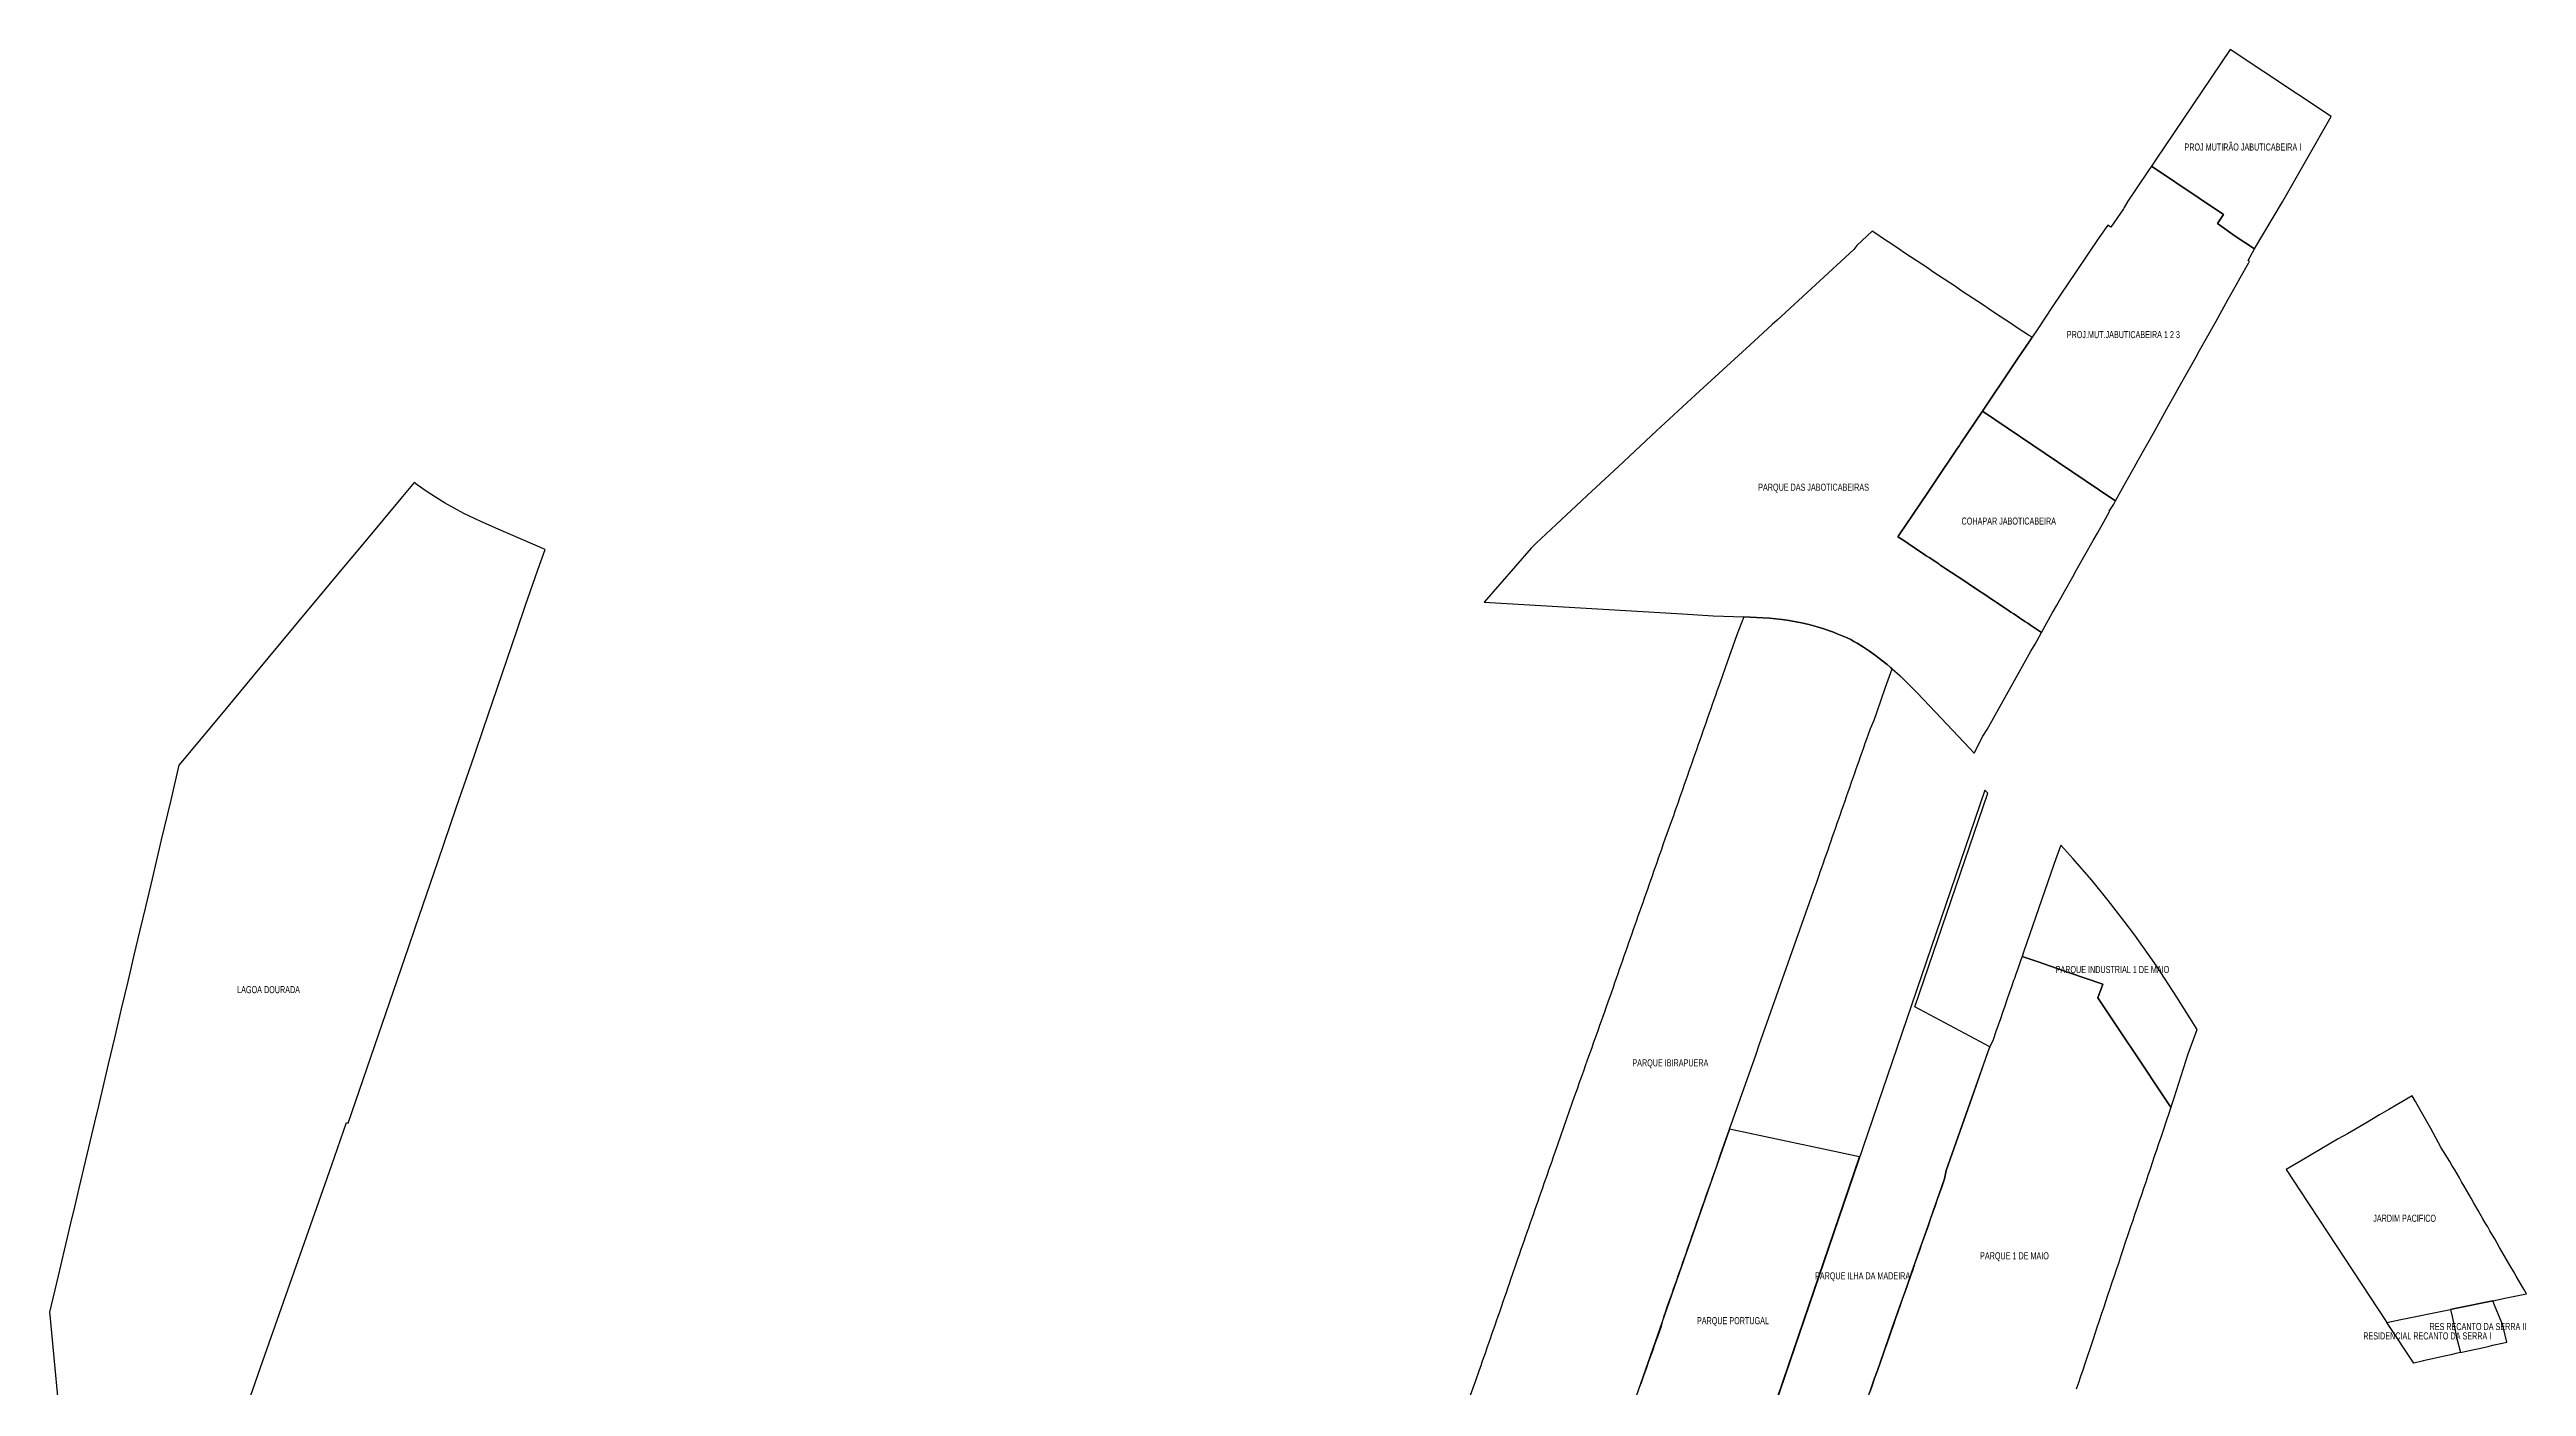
# Model space of a CAD drawing. Header units: millimetres. Extents: x 247112 to 276794, y 7363827 to 7397094.
# Drawn here: x 261448 to 265124, y 7372368 to 7374353 of the extents above; entities that cross this region are included whole.
import ezdxf
from ezdxf.enums import TextEntityAlignment as Align

# ---------------------------------------------------------------- set-up
doc = ezdxf.new("R2010")
doc.units = ezdxf.units.MM
doc.layers.add('BAIRRO', color=3, linetype='Continuous')
doc.styles.add('GEOMAIS', font='', dxfattribs={"width": 0.7, "height": 0.2})
doc.styles.get('GEOMAIS').set_extended_font_data('Arial')

msp = doc.modelspace()

# ---------------------------------------------------------------- linework, layer by layer
at = {"layer": 'BAIRRO'}
for points in [[(264833.86064, 7374254.02043), (264684.30362, 7374353.31648), (264573.35023, 7374188.96154), (264567.44875, 7374180.21969), (264674.42233, 7374108.52573), (264665.45877, 7374095.20767), (264691.7943, 7374076.10986), (264720.14298, 7374057.60176), (264761.84383, 7374127.41407), (264833.86064, 7374254.02043)], [(264386.68113, 7373921.00738), (264368.45984, 7373893.87174), (264351.69558, 7373868.90595), (264326.30624, 7373831.09546), (264316.42558, 7373816.38092), (264427.69231, 7373741.31788), (264511.48754, 7373684.78773), (264513.92466, 7373683.1436), (264516.85978, 7373688.81754), (264529.27775, 7373710.95258), (264541.55054, 7373732.82885), (264547.55079, 7373743.5243), (264559.82172, 7373765.39725), (264572.09266, 7373787.27021), (264578.0356, 7373797.86351), (264590.30654, 7373819.73647), (264602.57747, 7373841.60942), (264608.62776, 7373852.39407), (264620.89869, 7373874.26702), (264633.05009, 7373895.92691), (264638.78497, 7373906.24296), (264650.9748, 7373928.17035), (264663.16464, 7373950.09773), (264669.04925, 7373960.68312), (264681.19032, 7373982.5228), (264693.38015, 7374004.45018), (264699.11526, 7374014.28172), (264711.47808, 7374036.13041), (264713.03683, 7374038.88518), (264710.88517, 7374040.17002), (264720.14298, 7374057.60176), (264691.7943, 7374076.10986), (264665.45877, 7374095.20767), (264674.42233, 7374108.52573), (264567.44875, 7374180.21969), (264563.09767, 7374173.77445), (264545.80371, 7374148.15696), (264532.23938, 7374128.01599), (264526.78006, 7374118.67373), (264525.6655, 7374117.01308), (264511.6778, 7374096.17191), (264507.09579, 7374089.63367), (264502.73121, 7374092.56299), (264489.39971, 7374073.96952), (264455.47114, 7374023.65639), (264420.67437, 7373971.7109), (264398.48463, 7373938.58549), (264390.05368, 7373926.02988), (264386.68113, 7373921.00738)], [(264193.65164, 7373423.83406), (264206.85845, 7373411.2846), (264219.62031, 7373398.28293), (264246.68641, 7373369.73037), (264297.93311, 7373315.66921), (264304.40143, 7373308.79587), (264317.00966, 7373333.92958), (264323.40634, 7373343.98657), (264376.05082, 7373437.82541), (264388.41669, 7373459.86758), (264394.46164, 7373470.64272), (264404.1074, 7373487.83629), (264395.41767, 7373493.62643), (264395.00158, 7373493.90368), (264387.92798, 7373498.61696), (264383.68382, 7373501.44493), (264379.6061, 7373504.162), (264371.20101, 7373509.76249), (264362.96235, 7373515.25208), (264358.63497, 7373518.1355), (264354.64047, 7373520.79712), (264346.31859, 7373526.34216), (264338.07662, 7373531.83395), (264333.83577, 7373534.65972), (264329.75474, 7373537.37899), (264321.35295, 7373542.97728), (264309.03658, 7373551.18394), (264295.37361, 7373560.36818), (264282.72426, 7373568.79671), (264280.56055, 7373570.23843), (264270.40778, 7373577.00343), (264262.25227, 7373582.43761), (264257.75842, 7373585.43196), (264253.93033, 7373587.9827), (264251.6834, 7373589.47987), (264245.60838, 7373593.52778), (264237.28644, 7373599.07286), (264233.12546, 7373601.84541), (264228.96449, 7373604.61795), (264220.64255, 7373610.16303), (264212.3206, 7373615.70811), (264208.15963, 7373618.48066), (264203.99866, 7373621.2532), (264195.67671, 7373626.79828), (264190.80567, 7373629.74044), (264193.92665, 7373634.37046), (264212.47005, 7373661.8799), (264236.27666, 7373697.19741), (264247.30585, 7373713.5594), (264278.45888, 7373759.83987), (264282.17646, 7373765.3762), (264284.5881, 7373768.96768), (264316.42558, 7373816.38092), (264326.30624, 7373831.09546), (264351.69558, 7373868.90595), (264368.45984, 7373893.87174), (264386.68113, 7373921.00738), (264390.05368, 7373926.02988), (264384.62414, 7373929.08646), (264376.21973, 7373934.6881), (264367.81532, 7373940.28973), (264359.49412, 7373945.83591), (264351.17292, 7373951.38208), (264342.85172, 7373956.92825), (264334.53052, 7373962.47443), (264326.20932, 7373968.0206), (264317.88812, 7373973.56678), (264309.56692, 7373979.11295), (264301.24573, 7373984.65912), (264292.92453, 7373990.2053), (264284.60333, 7373995.75147), (264276.28213, 7374001.29765), (264267.96093, 7374006.84382), (264259.63973, 7374012.38999), (264251.31853, 7374017.93617), (264242.99733, 7374023.48234), (264234.67613, 7374029.02852), (264226.35493, 7374034.57469), (264218.03374, 7374040.12087), (264209.71254, 7374045.66704), (264201.39134, 7374051.21321), (264193.07014, 7374056.75939), (264184.74894, 7374062.30556), (264176.42774, 7374067.85174), (264168.10654, 7374073.39791), (264159.78534, 7374078.94408), (264152.89093, 7374083.53929), (264130.01528, 7374062.49289), (264125.70024, 7374056.28153), (264068.76324, 7374003.96887), (264011.85507, 7373951.6827), (264004.48883, 7373944.91473), (263977.59729, 7373920.20729), (263948.47538, 7373893.45061), (263890.7538, 7373840.41709), (263832.85181, 7373787.21783), (263776.24173, 7373734.44572), (263729.56562, 7373690.93411), (263721.50143, 7373683.41665), (263683.57564, 7373648.0621), (263653.97895, 7373620.47197), (263650.52368, 7373617.09122), (263646.79838, 7373613.04915), (263576.98074, 7373532.98653), (263871.24485, 7373515.66253), (263916.64159, 7373512.71167), (263962.29305, 7373510.96321), (263981.13879, 7373510.24141), (264000.14114, 7373508.86703), (264019.08938, 7373506.88146), (264029.59092, 7373505.43821), (264040.04069, 7373503.65835), (264050.42789, 7373501.54373), (264060.74179, 7373499.09651), (264070.97176, 7373496.31924), (264081.10723, 7373493.21477), (264091.13774, 7373489.7863), (264095.32446, 7373488.20331), (264095.384, 7373488.1808), (264101.05293, 7373486.03739), (264110.84258, 7373481.97189), (264115.89891, 7373479.67263), (264120.87365, 7373477.2018), (264125.76098, 7373474.56229), (264130.55519, 7373471.75718), (264139.82427, 7373465.93404), (264148.92153, 7373459.84595), (264157.83938, 7373453.49798), (264166.57042, 7373446.89541), (264175.10736, 7373440.04373), (264180.0159, 7373435.91609), (264182.27406, 7373433.91523), (264193.65164, 7373423.83406)], [(264511.48754, 7373684.78773), (264427.69231, 7373741.31788), (264316.42558, 7373816.38092), (264284.5881, 7373768.96768), (264282.17646, 7373765.3762), (264278.45888, 7373759.83987), (264247.30585, 7373713.5594), (264236.27666, 7373697.19741), (264212.47005, 7373661.8799), (264193.92665, 7373634.37046), (264190.80567, 7373629.74044), (264195.67671, 7373626.79828), (264203.99866, 7373621.2532), (264208.15963, 7373618.48066), (264212.3206, 7373615.70811), (264220.64255, 7373610.16303), (264228.96449, 7373604.61795), (264233.12546, 7373601.84541), (264237.28644, 7373599.07286), (264245.60838, 7373593.52778), (264251.6834, 7373589.47987), (264253.93033, 7373587.9827), (264257.75842, 7373585.43196), (264262.25227, 7373582.43761), (264270.40778, 7373577.00343), (264280.56055, 7373570.23843), (264282.72426, 7373568.79671), (264295.37361, 7373560.36818), (264309.03658, 7373551.18394), (264321.35295, 7373542.97728), (264329.75474, 7373537.37899), (264333.83577, 7373534.65972), (264338.07662, 7373531.83395), (264346.31859, 7373526.34216), (264354.64047, 7373520.79712), (264358.63497, 7373518.1355), (264362.96235, 7373515.25208), (264371.20101, 7373509.76249), (264379.6061, 7373504.162), (264383.68382, 7373501.44493), (264387.92798, 7373498.61696), (264395.00158, 7373493.90368), (264395.41767, 7373493.62643), (264404.1074, 7373487.83629), (264420.11964, 7373516.37813), (264426.15554, 7373527.13712), (264438.29977, 7373548.78423), (264450.54372, 7373570.60909), (264456.25098, 7373580.78229), (264468.52192, 7373602.65525), (264480.79285, 7373624.5282), (264486.9849, 7373635.06634), (264498.96891, 7373656.57608), (264505.04764, 7373667.18586), (264504.29048, 7373667.69403), (264511.45376, 7373678.36706), (264513.92466, 7373683.1436), (264511.48754, 7373684.78773)], [(264596.23085, 7372782.24713), (264600.94156, 7372796.81888), (264621.82924, 7372862.40559), (264635.19445, 7372898.55401), (264605.19166, 7372946.16363), (264574.60666, 7372992.86975), (264542.41042, 7373038.48014), (264527.02312, 7373059.13927), (264503.16747, 7373089.85255), (264478.57224, 7373119.97682), (264450.84871, 7373152.17535), (264432.91164, 7373171.86466), (264422.81406, 7373144.90567), (264422.21598, 7373143.17143), (264377.32115, 7373012.99152), (264375.18706, 7373006.77746), (264398.97117, 7372998.56879), (264445.71182, 7372982.43706), (264494.91261, 7372965.45625), (264487.91067, 7372945.51527), (264519.57511, 7372897.7883), (264550.38464, 7372851.3499), (264580.63653, 7372805.75203), (264594.50293, 7372784.85158), (264596.23085, 7372782.24713)], [(264815.54271, 7372616.87524), (264916.87782, 7372463.30239), (264937.68112, 7372467.57532), (265011.00603, 7372482.636), (265019.92949, 7372484.46885), (265073.85723, 7372495.53317), (265094.24195, 7372499.71548), (265123.90641, 7372505.79479), (265119.82927, 7372512.84311), (265112.11067, 7372526.19111), (265108.61614, 7372532.2343), (265104.91687, 7372538.63157), (265099.71957, 7372547.61942), (265094.33025, 7372556.93933), (265090.81548, 7372563.01752), (265087.44826, 7372568.84056), (265083.93827, 7372574.91048), (265080.42829, 7372580.98039), (265076.72469, 7372587.38514), (265073.38243, 7372593.16501), (265069.76953, 7372599.4129), (265066.35767, 7372605.31314), (265062.84768, 7372611.38306), (265059.3377, 7372617.45298), (265052.31773, 7372629.59281), (265048.80775, 7372635.66273), (265045.30558, 7372641.71914), (265041.83569, 7372647.71972), (265038.27741, 7372653.87315), (265031.34273, 7372665.86551), (265027.55874, 7372672.40928), (265024.37375, 7372677.91717), (265017.37272, 7372690.02426), (265013.86246, 7372696.09466), (265010.35247, 7372702.16458), (264997.3001, 7372722.68233), (264981.96127, 7372751.5127), (264966.02423, 7372779.26756), (264959.05912, 7372791.39754), (264954.30143, 7372799.68322), (264919.51374, 7372779.48413), (264905.90204, 7372771.70556), (264887.84318, 7372760.9987), (264858.33342, 7372743.50276), (264844.29735, 7372735.9549), (264790.88722, 7372704.43573), (264767.31762, 7372690.6361), (264799.21194, 7372641.73206), (264815.54271, 7372616.87524)], [(265011.00603, 7372482.636), (265013.41436, 7372472.00193), (265018.05976, 7372451.48995), (265020.71509, 7372439.57046), (265025.80859, 7372418.6792), (265018.97935, 7372417.13891), (265011.56647, 7372415.46699), (265004.73844, 7372413.92697), (264997.9104, 7372412.38695), (264991.08237, 7372410.84693), (264984.25432, 7372409.30691), (264977.42628, 7372407.76689), (264970.59825, 7372406.22688), (264968.96388, 7372405.85826), (264956.56316, 7372403.15945), (264916.87782, 7372463.30239), (264937.68112, 7372467.57532), (265011.00603, 7372482.636)], [(265011.00603, 7372482.636), (265013.41436, 7372472.00193), (265018.05976, 7372451.48995), (265020.71509, 7372439.57046), (265025.80859, 7372418.6792), (265032.63783, 7372420.21949), (265039.54983, 7372421.77844), (265046.43424, 7372423.33118), (265053.46528, 7372424.91698), (265060.2722, 7372426.45224), (265066.86489, 7372427.93918), (265073.73504, 7372429.48869), (265080.68209, 7372431.05555), (265087.78358, 7372432.65725), (265094.54164, 7372434.18148), (265089.66253, 7372455.1211), (265088.64706, 7372459.47921), (265077.57396, 7372486.4727), (265073.85723, 7372495.53317), (265019.92949, 7372484.46885), (265011.00603, 7372482.636)]]:
    msp.add_lwpolyline(points, close=True, dxfattribs=at)
for points in [[(261703.88288, 7372233.08311), (261763.92251, 7372406.27244), (261866.25248, 7372695.73787), (261888.3693, 7372760.31402), (261890.91297, 7372759.40091), (261980.6611, 7373021.4453), (261990.21038, 7373049.32706), (262024.22075, 7373148.62971), (262051.22061, 7373227.46324), (262078.07197, 7373305.86321), (262091.48349, 7373345.02184), (262104.92334, 7373384.26317), (262141.14619, 7373490.02576), (262154.20495, 7373528.15441), (262172.18757, 7373580.65963), (262183.24812, 7373611.06531), (262113.32335, 7373640.96847), (262087.71856, 7373652.3912), (262062.48035, 7373664.60252), (262048.102, 7373672.14252), (262033.98552, 7373680.16209), (262020.14691, 7373688.65216), (262006.60183, 7373697.6031), (261993.36564, 7373707.00479), (261988.95017, 7373710.35473), (261988.95017, 7373710.35473), (261968.9417, 7373686.55275), (261913.24798, 7373619.63204), (261876.6301, 7373575.63255), (261812.81705, 7373498.95576), (261750.00855, 7373423.48603), (261700.04811, 7373363.45433), (261644.89513, 7373297.18335), (261639.66258, 7373290.896), (261626.91114, 7373237.00402), (261613.45199, 7373180.05955), (261599.70439, 7373121.94468), (261589.88079, 7373080.50103), (261581.72765, 7373046.04307), (261572.86196, 7373008.57362), (261568.2277, 7372988.98763), (261563.59591, 7372969.4121), (261554.01266, 7372928.90999), (261544.35642, 7372888.09939), (261534.62234, 7372846.95983), (261520.00917, 7372785.19953), (261514.25165, 7372760.86628), (261502.85683, 7372712.70786), (261491.07015, 7372662.89328), (261484.99657, 7372637.22424), (261478.79358, 7372611.00827), (261463.73353, 7372547.35934), (261460.21066, 7372532.47049), (261447.52966, 7372478.87623), (261447.95397, 7372474.379), (261455.37591, 7372395.71434), (261462.28272, 7372322.50951)], [(263808.1029, 7372368.10299), (263810.34331, 7372374.41377), (263813.49777, 7372383.29924), (263815.83968, 7372389.89591), (263818.18158, 7372396.49257), (263820.52348, 7372403.08923), (263822.86539, 7372409.6859), (263825.20729, 7372416.28256), (263827.54919, 7372422.87922), (263829.8911, 7372429.47588), (263832.233, 7372436.07255), (263834.57491, 7372442.66921), (263836.91681, 7372449.26587), (263839.92783, 7372457.7473), (263843.42918, 7372471.63709), (263846.40685, 7372480.13023), (263848.72281, 7372486.73601), (263851.03877, 7372493.34179), (263853.35473, 7372499.94757), (263855.67069, 7372506.55335), (263857.98665, 7372513.15913), (263860.30261, 7372519.76491), (263862.61857, 7372526.37069), (263864.93453, 7372532.97647), (263867.25049, 7372539.58225), (263869.56645, 7372546.18803), (263871.88241, 7372552.79381), (263874.19838, 7372559.39959), (263876.51434, 7372566.00537), (263878.8303, 7372572.61115), (263881.14626, 7372579.21693), (263883.46222, 7372585.82271), (263885.77818, 7372592.42849), (263888.09414, 7372599.03427), (263890.4101, 7372605.64005), (263892.72606, 7372612.24583), (263895.04202, 7372618.85161), (263897.35798, 7372625.45739), (263899.67394, 7372632.06317), (263901.9899, 7372638.66895), (263904.30587, 7372645.27473), (263906.62183, 7372651.88051), (263908.93779, 7372658.48628), (263911.25375, 7372665.09206), (263913.56971, 7372671.69784), (263915.88567, 7372678.30362), (263918.24865, 7372685.04353), (263920.58798, 7372691.71596), (263923.56565, 7372700.2091), (263927.89733, 7372712.94621), (263941.06076, 7372750.2612), (263980.45959, 7372861.94697), (263985.2757, 7372875.59944), (264065.78071, 7373103.81086), (264070.53062, 7373117.27565), (264073.49539, 7373125.7733), (264074.0491, 7373127.36035), (264075.80132, 7373132.38259), (264078.10726, 7373138.99188), (264080.41319, 7373145.60116), (264082.71912, 7373152.21045), (264084.99211, 7373158.72532), (264087.26511, 7373165.24019), (264089.5381, 7373171.75505), (264091.81109, 7373178.26992), (264094.11702, 7373184.87921), (264096.42296, 7373191.4885), (264098.72889, 7373198.09778), (264101.03482, 7373204.70707), (264103.34076, 7373211.31636), (264105.64669, 7373217.92564), (264107.95263, 7373224.53493), (264110.25856, 7373231.14422), (264112.56449, 7373237.7535), (264114.87043, 7373244.36279), (264117.17636, 7373250.97208), (264119.48229, 7373257.58136), (264121.78823, 7373264.19065), (264124.09416, 7373270.79994), (264126.40009, 7373277.40922), (264128.70603, 7373284.01851), (264131.01196, 7373290.6278), (264133.25201, 7373297.04825), (264135.55795, 7373303.65753), (264137.86388, 7373310.26682), (264140.16981, 7373316.87611), (264142.47575, 7373323.48539), (264144.78168, 7373330.09468), (264147.08761, 7373336.70397), (264150.05239, 7373345.20162), (264155.95939, 7373357.5884), (264159.77481, 7373368.80041), (264172.72534, 7373406.85688), (264182.27406, 7373433.91523), (264180.0159, 7373435.91609), (264175.10736, 7373440.04373), (264166.57042, 7373446.89541), (264157.83938, 7373453.49798), (264148.92153, 7373459.84595), (264139.82427, 7373465.93404), (264130.55519, 7373471.75718), (264125.76098, 7373474.56229), (264120.87365, 7373477.2018), (264115.89891, 7373479.67263), (264110.84258, 7373481.97189), (264101.05293, 7373486.03739), (264095.384, 7373488.1808), (264095.32446, 7373488.20331), (264091.13774, 7373489.7863), (264081.10723, 7373493.21477), (264070.97176, 7373496.31924), (264060.74179, 7373499.09651), (264050.42789, 7373501.54373), (264040.04069, 7373503.65835), (264029.59092, 7373505.43821), (264019.08938, 7373506.88146), (264000.14114, 7373508.86703), (263981.13879, 7373510.24141), (263962.29305, 7373510.96321), (263962.29305, 7373510.96321), (263951.74105, 7373484.36166), (263934.55038, 7373435.52477), (263929.88919, 7373422.23477), (263926.95105, 7373413.83355), (263924.64014, 7373407.22584), (263922.36225, 7373400.71253), (263920.08436, 7373394.19922), (263917.77345, 7373387.59152), (263915.46255, 7373380.98381), (263913.15164, 7373374.37611), (263910.84074, 7373367.7684), (263908.52984, 7373361.1607), (263906.21893, 7373354.55299), (263903.90803, 7373347.94529), (263901.59712, 7373341.33759), (263899.28622, 7373334.72988), (263896.97531, 7373328.12218), (263894.66441, 7373321.51447), (263892.35351, 7373314.90677), (263890.0426, 7373308.29906), (263887.7317, 7373301.69136), (263885.42079, 7373295.08365), (263883.10989, 7373288.47595), (263880.79898, 7373281.86824), (263878.48808, 7373275.26054), (263876.17717, 7373268.65283), (263873.86627, 7373262.04513), (263871.55537, 7373255.43742), (263869.24446, 7373248.82972), (263866.93356, 7373242.22201), (263864.62265, 7373235.61431), (263862.31175, 7373229.0066), (263860.00084, 7373222.3989), (263857.68994, 7373215.79119), (263855.37904, 7373209.18349), (263853.06813, 7373202.57578), (263850.09697, 7373194.08016), (263845.20552, 7373180.83646), (263842.23024, 7373172.34248), (263839.91613, 7373165.73605), (263837.60203, 7373159.12961), (263835.28792, 7373152.52318), (263832.97381, 7373145.91675), (263830.6597, 7373139.31031), (263828.3456, 7373132.70388), (263826.03149, 7373126.09745), (263823.71738, 7373119.49102), (263821.40327, 7373112.88458), (263819.08916, 7373106.27815), (263816.77506, 7373099.67172), (263814.46095, 7373093.06528), (263812.14684, 7373086.45885), (263809.83273, 7373079.85242), (263807.51863, 7373073.24599), (263805.20452, 7373066.63955), (263802.89041, 7373060.03312), (263800.5763, 7373053.42669), (263798.26219, 7373046.82025), (263795.94809, 7373040.21382), (263793.63398, 7373033.60739), (263791.31987, 7373027.00096), (263789.00576, 7373020.39452), (263786.69166, 7373013.78809), (263784.37755, 7373007.18166), (263782.06344, 7373000.57523), (263779.74933, 7372993.96879), (263777.43522, 7372987.36236), (263775.12112, 7372980.75593), (263772.80701, 7372974.14949), (263770.4929, 7372967.54306), (263768.17879, 7372960.93663), (263765.20351, 7372952.44265), (263760.65324, 7372939.10651), (263757.63448, 7372930.6277), (263755.28655, 7372924.03308), (263752.93862, 7372917.43845), (263750.5907, 7372910.84383), (263748.24277, 7372904.2492), (263745.89484, 7372897.65458), (263743.54692, 7372891.05995), (263741.19899, 7372884.46533), (263738.85106, 7372877.8707), (263736.50314, 7372871.27607), (263734.15521, 7372864.68145), (263731.80728, 7372858.08682), (263729.42582, 7372851.39799), (263727.01081, 7372844.61495), (263724.5958, 7372837.8319), (263722.24787, 7372831.23728), (263719.89994, 7372824.64265), (263717.55202, 7372818.04803), (263715.20409, 7372811.4534), (263712.85616, 7372804.85878), (263710.50824, 7372798.26415), (263707.48947, 7372789.78535), (263703.22572, 7372777.09203), (263681.79629, 7372715.72606), (263679.48851, 7372709.11742), (263677.18072, 7372702.50878), (263674.87294, 7372695.90013), (263672.56515, 7372689.29149), (263670.25737, 7372682.68285), (263667.94958, 7372676.07421), (263665.6418, 7372669.46556), (263663.33401, 7372662.85692), (263661.02623, 7372656.24828), (263658.71844, 7372649.63963), (263656.41066, 7372643.03099), (263654.10287, 7372636.42235), (263651.79509, 7372629.81371), (263649.4873, 7372623.20506), (263647.17952, 7372616.59642), (263644.87173, 7372609.98778), (263642.56395, 7372603.37914), (263640.25616, 7372596.77049), (263637.94838, 7372590.16185), (263635.64059, 7372583.55321), (263633.33281, 7372576.94456), (263631.02502, 7372570.33592), (263628.71724, 7372563.72728), (263626.40945, 7372557.11864), (263623.4423, 7372548.62181), (263619.01351, 7372535.39837), (263616.18087, 7372527.2122), (263613.89183, 7372520.59704), (263611.6028, 7372513.98188), (263609.31378, 7372507.36671), (263607.02475, 7372500.75154), (263604.73572, 7372494.13638), (263602.44669, 7372487.52122), (263599.42377, 7372478.78515), (263597.13467, 7372472.16978), (263594.84557, 7372465.55442), (263592.55648, 7372458.93905), (263590.26738, 7372452.32368), (263587.97828, 7372445.70831), (263585.68918, 7372439.09295), (263583.36738, 7372432.38307), (263581.04558, 7372425.6732), (263578.72378, 7372418.96333), (263576.43468, 7372412.34796), (263574.14558, 7372405.73259), (263571.85648, 7372399.11722), (263569.56738, 7372392.50186), (263564.10546, 7372376.7172), (263531.31252, 7372286.93503)], [(264142.2774, 7372339.68022), (264156.32873, 7372380.43972), (264160.49516, 7372391.99649), (264164.56147, 7372403.67387), (264171.15043, 7372422.45113), (264182.659, 7372455.24838), (264195.89296, 7372492.96264), (264201.57859, 7372509.16561), (264205.56554, 7372520.55384), (264211.25398, 7372536.88826), (264219.61591, 7372560.78253), (264224.56782, 7372574.93267), (264232.81059, 7372598.48647), (264243.37701, 7372628.68337), (264252.6818, 7372655.26864), (264260.11392, 7372676.506), (264262.35721, 7372688.8353), (264327.23242, 7372872.71683), (264216.19354, 7372932.2433), (264324.32577, 7373249.31798), (264324.32577, 7373249.31798), (264319.87156, 7373253.61776), (263936.44928, 7372129.31385)], [(264456.23267, 7372364.71079), (264459.3785, 7372374.13198), (264462.59303, 7372383.75891), (264465.72969, 7372393.15264), (264468.8891, 7372402.61451), (264472.86567, 7372414.52359), (264476.6473, 7372425.8489), (264480.60984, 7372437.71602), (264483.70457, 7372446.98416), (264486.92265, 7372456.62172), (264490.12227, 7372466.20399), (264493.21808, 7372475.47537), (264496.42564, 7372485.08143), (264499.60958, 7372494.61677), (264502.68957, 7372503.84079), (264505.96798, 7372513.65902), (264509.09954, 7372523.03748), (264512.24861, 7372532.46838), (264515.47037, 7372542.11695), (264518.65844, 7372551.66464), (264521.82142, 7372561.13719), (264524.92207, 7372570.42307), (264529.00092, 7372582.63849), (264532.91431, 7372594.17743), (264536.90597, 7372606.02333), (264540.09929, 7372615.50005), (264543.29261, 7372624.97677), (264546.48594, 7372634.45349), (264549.67926, 7372643.93021), (264552.87259, 7372653.40693), (264556.06591, 7372662.88366), (264559.25923, 7372672.36038), (264562.45256, 7372681.8371), (264565.64588, 7372691.31382), (264568.8392, 7372700.79054), (264572.03253, 7372710.26726), (264575.22585, 7372719.74398), (264578.41918, 7372729.2207), (264581.6125, 7372738.69742), (264585.58013, 7372750.47202), (264589.26841, 7372761.37137), (264594.07762, 7372775.58651), (264596.23085, 7372782.24713), (264594.50293, 7372784.85158), (264580.63653, 7372805.75203), (264550.38464, 7372851.3499), (264519.57511, 7372897.7883), (264487.91067, 7372945.51527), (264494.91261, 7372965.45625), (264445.71182, 7372982.43706), (264398.97117, 7372998.56879), (264375.18706, 7373006.77746), (264375.18706, 7373006.77746), (264373.42009, 7373001.63241), (264369.2569, 7372989.66442), (264366.87282, 7372982.81086), (264366.03566, 7372980.40426), (264363.85919, 7372974.14752), (264362.75016, 7372970.95938), (264359.97119, 7372962.97061), (264359.46467, 7372961.51451), (264356.17917, 7372952.06963), (264352.89367, 7372942.62476), (264349.60818, 7372933.17989), (264346.32268, 7372923.73501), (264343.03719, 7372914.29014), (264339.75169, 7372904.84526), (264336.46619, 7372895.40039), (264332.28819, 7372883.23328), (264327.23224, 7372872.71646), (264325.61039, 7372868.1195), (264303.47362, 7372805.37524), (264262.35721, 7372688.8353), (264260.11392, 7372676.506), (264256.03114, 7372664.8394), (264252.6818, 7372655.26864), (264249.37748, 7372645.8265), (264246.09034, 7372636.43347), (264242.80068, 7372627.03325), (264239.48015, 7372617.5448), (264236.15591, 7372608.04576), (264232.81059, 7372598.48647), (264229.53177, 7372589.11722), (264226.22432, 7372579.66612), (264222.91132, 7372570.19922), (264219.61591, 7372560.78253), (264216.25641, 7372551.18273), (264212.9235, 7372541.65891), (264209.58447, 7372532.11761), (264205.54071, 7372520.56253), (264201.57859, 7372509.16561), (264197.51971, 7372497.59857), (264194.26621, 7372488.32671), (264190.92747, 7372478.81194), (264187.54688, 7372469.17792), (264184.27856, 7372459.86382), (264181.03944, 7372450.63294), (264177.77204, 7372441.32148), (264174.46149, 7372431.88704), (264171.15043, 7372422.45113), (264167.87254, 7372413.10978), (264164.56147, 7372403.67387), (264160.46739, 7372392.0065), (264156.32873, 7372380.43972), (264152.19569, 7372368.45051), (264148.90065, 7372358.89215)], [(263951.90662, 7372174.63919), (264134.15921, 7372709.05598), (263941.06076, 7372750.2612), (263755.60962, 7372219.41499)]]:
    msp.add_lwpolyline(points, dxfattribs=at)

# ---------------------------------------------------------------- texts
at = {"layer": 'BAIRRO', "style": 'GEOMAIS', "width": 0.7}
for s, p in [('PROJ MUTIRÃO JABUTICABEIRA I', (264702.94805, 7374209.95773)), ('PROJ.MUT.JABUTICABEIRA 1 2 3', (264525.61901, 7373930.08396)), ('PARQUE DAS JABOTICABEIRAS', (264065.79072, 7373702.13381)), ('COHAPAR JABOTICABEIRA', (264355.52387, 7373653.23818)), ('PARQUE INDUSTRIAL 1 DE MAIO', (264509.39022, 7372986.02499)), ('LAGOA DOURADA', (261772.62523, 7372957.54954)), ('PARQUE IBIRAPUERA', (263853.21264, 7372847.52232)), ('JARDIM PACIFICO', (264943.08585, 7372618.10408)), ('PARQUE ILHA DA MADEIRA', (264138.60671, 7372531.27572)), ('PARQUE 1 DE MAIO', (264364.00332, 7372561.01918)), ('PARQUE PORTUGAL', (263946.15874, 7372464.66684)), ('RES RECANTO DA SERRA II', (265051.90107, 7372457.32525)), ('RESIDENCIAL RECANTO DA SERRA I', (264976.68429, 7372443.42883))]:
    msp.add_text(s, height=10.5, dxfattribs=at).set_placement(p, align=Align.MIDDLE)

doc.saveas('drawing.dxf')
